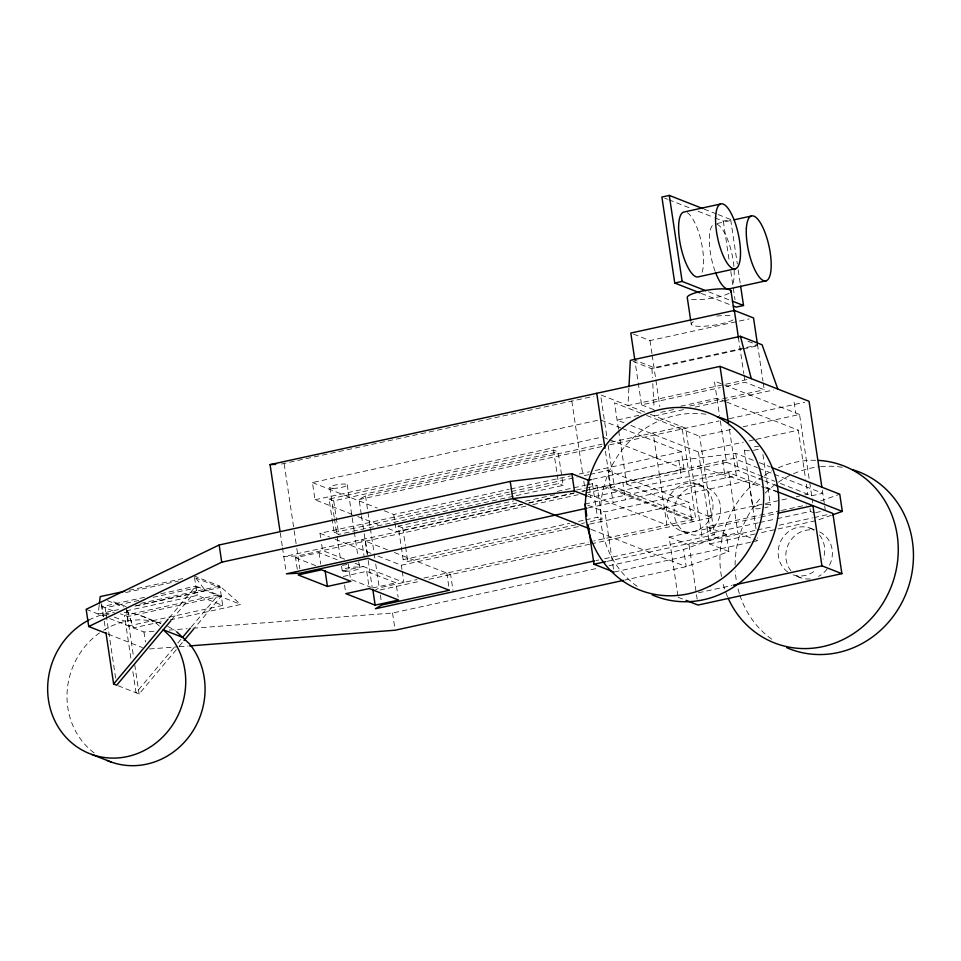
<?xml version="1.0" encoding="UTF-8"?>
<svg xmlns="http://www.w3.org/2000/svg" width="961" height="961" viewBox="0 0 961 961"><rect width="100%" height="100%" fill="white"/><g stroke="black" fill="none" stroke-linecap="round" stroke-linejoin="round"><path stroke-width="0.72" stroke-dasharray="4.8 3.6" d="M628.89 388.064L627.989 405.554L749.808 378.958M99.175 605.334L98.166 614.043L118.467 609.61M169.076 617.983L195.84 586.126L221.306 596.12L194.542 627.977M171.923 619.449L198.903 587.327L152.018 597.562M174.037 647.546L136.03 692.785L132.546 669.481M177.833 643.017L182.59 637.359M191.263 627.04L218.243 594.919L124.462 615.388L131.032 659.282M118.083 685.734L139.105 693.986L178.29 647.33M179.251 646.188L183.071 641.636M361.288 514.387L359.078 499.552L365.504 495.804L602.054 444.15M374.105 590.811L379.259 587.808L417.062 579.555M609.034 565.765L683.631 549.476L726.312 534.364L728.882 551.566L686.202 566.666L624.77 580.084M820.586 500.993L839.758 494.206M831.373 515.276L816.309 520.61L759.226 533.079M714.912 217.847L723.285 221.126L730.672 219.504L737.327 263.987M716.966 223.553L732.618 220.129M633.539 334.116L649.984 340.566L749.16 318.908M633.035 361.42L651.966 368.856L741.808 349.239M743.261 348.927L757.748 345.756M281.357 464.031L593.405 396.376M638.248 382.862L641.528 404.845L720.294 387.643M726.12 386.37L745.087 382.238L764.259 389.758L763.166 382.43M352.219 514.387L315.004 499.78L312.433 482.578L600.084 419.777L620.758 427.897M638.801 415.32L617.094 420.065L623.989 422.768M680.772 406.155L716.954 398.262L725.219 401.506M660.712 412.365L673.841 409.506M689.878 405.998L764.259 389.758M683.535 409.638L654.537 415.969L654.213 410.083M695.139 407.104L722.696 401.085M724.15 400.773L773.461 389.998M315.004 499.78L601.19 437.291M513.27 496.284L338.728 534.388L334.128 532.574L329.106 499.047L553.524 450.048L558.125 451.85L563.134 485.389L514.736 495.96M329.106 499.047L333.719 500.849L558.125 451.85M610.812 442.24L681.926 426.72L695.68 518.724L593.73 540.983M359.078 499.552L603.724 446.132M609.586 444.859L719.116 420.942M729.267 418.72L804.681 402.263M646.645 415.464L699.692 436.282L731.537 429.327M743.105 426.804L799.552 414.479L809.486 480.968M384.112 510.711L393.758 514.495L509.114 489.305M510.579 488.993L570.438 475.923M579.207 474.013L589.429 471.779M595.267 470.506L681.409 451.694L683.98 468.896L586.15 490.254M320.662 537.619L320.013 533.319L509.835 491.876M511.3 491.551L576.996 477.209M584.3 475.611L588.685 474.662M590.138 474.338L607.664 470.518L689.001 502.423L691.56 519.625L610.235 487.707L607.664 470.518M630.884 425.471L698.431 451.97L743.285 442.18M749.075 440.919L754.865 439.645M756.319 439.333L798.279 430.168L805.462 478.218M334.128 532.574L510.135 494.146M511.6 493.834L558.533 483.587L563.134 485.389M592.709 479.263L678.862 460.451L735.718 453.376L753.748 460.451M575.747 524.814L407.788 561.476L403.176 559.674L398.166 526.135L513.558 500.945M557.368 491.383L586.582 485.005M588.048 484.68L592.432 483.719L597.033 485.533L602.042 519.072L585.982 522.58M398.166 526.135L402.767 527.949L516.694 503.071M525.463 501.161L548.827 496.056M550.293 495.732L554.677 494.783M576.588 490.002L585.345 488.08M586.811 487.768L597.033 485.533M388.064 528.454L396.328 531.697L521.907 504.273M529.211 502.687L574.474 492.801M581.777 491.203L584.696 490.566M129.158 590.294L182.746 578.594M522.628 504.501L283.819 556.635L297.934 555.902L525.811 506.147M528.478 503.216L573.861 493.317M582.642 491.395L733.784 458.397L757.424 467.671M125.687 592.565L178.434 581.045M532.85 504.609L578.294 494.687M585.573 493.101L614.343 486.819L695.68 518.724M297.273 569.2L295.556 557.728L318.98 552.611L338.524 560.287M586.787 495.804L590.907 497.414L681.433 477.653L738.288 470.578L763.262 480.38M144.558 597.322L102.058 606.595L114.803 611.592M160.667 593.802L195.84 586.126M138.828 600.445L105.133 607.796L115.825 679.367M585.009 504.044L728.834 472.644L759.995 484.873M126.035 606.535L110.911 600.829M140.69 603.328L219.805 586.054L240.755 604.457L170.457 619.809M135.873 605.814L205.462 590.619L240.755 604.457M135.045 606.079L220.021 587.519L195.888 578.054M588.396 507.901L736.354 475.587L728.906 425.747M86.154 609.322L103.079 615.965L108.869 614.704M126.251 610.908L197.221 595.412L222.7 605.406L219.805 586.054L194.338 576.059M342.44 565.392L346.825 564.431M587.676 505.09L604.962 511.877L748.787 480.464L756.031 528.922M221.306 596.12L127.537 616.59L120.329 613.767M342.705 570.954L363.246 566.473M403.176 559.674L569.693 523.325M578.45 521.403L584.3 520.129M585.754 519.817L597.442 517.258L602.042 519.072M581.597 523.529L584.516 522.892M343.281 576.456L366.706 571.339L396.016 582.846L398.154 597.177M377.913 556.035L401.35 565.236L579.483 526.34M589.706 524.105L689.001 502.423M222.7 605.406L128.558 625.959L126.287 610.764M127.128 610.607L133.459 627.893L163.13 621.407M372.592 587.952L396.016 582.846M423.921 578.066L588.192 542.196M708.005 516.033L788.404 498.483M796.285 496.765L799.696 496.02M804.97 494.867L807.853 494.23L805.678 479.671M380.027 589.982L418.924 581.489M429.014 579.291L589.682 544.214M591.135 543.89L711.837 517.547L622.836 482.614L625.407 499.816M780.284 483.419L811.697 495.744L822.784 493.317L774.11 474.217M728.882 551.566L709.47 543.938L706.9 526.748L780.08 510.759M781.545 510.447L806.423 505.018M677.877 595.772L669.108 537.043L759.178 517.378M760.631 517.054L776.608 513.57M698.431 451.97L710.575 533.235L758.325 522.808M759.779 522.496L775.695 519.012M777.149 518.7L810.423 511.432L814.267 512.934M595.94 560.611L598.847 559.975M604.673 558.701L714.407 534.736L699.692 436.282M815.649 512.633L823.973 510.82M607.088 561.38L737.832 532.838L752.463 538.58M669.108 537.043L689.049 544.863L755.887 530.28M757.34 529.955L773.317 526.472M779.131 525.199L812.538 517.907M813.991 517.595L829.968 514.099M193.077 628.254L392.556 613.022L597.334 568.311M709.47 543.938L757.761 533.391M750.517 542.244L613.959 572.071L604.962 511.877M751.97 541.932L757.785 540.659L757.34 537.728M698.443 592.793L731.85 585.501M109.782 618.596L143.946 632.002L154.373 631.209M169.256 630.068L187.119 628.71M149.496 648.975L177.785 646.813M179.275 646.705L188.2 646.02M697.362 466.349L764.355 487.683M765.773 488.14L775.743 491.311M704.173 209.114L716.726 214.039M718.119 214.579L730.672 219.504M664.688 198.134L667.475 199.227M668.868 199.78L691.199 208.537M698.167 211.276L713.518 217.294M708.653 291.82L730.973 300.577M701.254 293.429L731.946 305.478M747.994 341.287L757.58 345.047L654.033 367.655L634.849 360.123L638.08 381.769M799.552 414.479L714.383 381.061L719.561 415.729M726.6 402.046L798.279 430.168M641.528 404.845L653.864 409.686M644.747 412.137L600.589 394.803L607.244 439.321M650.345 414.323L685.758 428.222L702.083 537.427M641.059 413.266L614.523 402.863L618.5 429.459M759.298 462.637L770.398 466.986M758.818 468.211L772.728 473.677M762.373 476.38L722.696 460.812L725.267 478.013M763.743 476.92L774.77 481.257M764.644 480.92L774.362 484.728M622.139 428.438L681.409 451.694M765.557 487.047L776.68 491.419M602.655 436.979L608.169 439.141M609.55 439.682L683.98 468.896M698.094 484.212L705.77 487.227M809.811 528.045L814.928 530.052M753.796 539.097L757.785 540.659M604.589 486.602L693.602 521.523M706.9 526.748L726.312 534.364M710.575 533.235L714.407 534.736M588.336 494.182L666.91 525.006L653.156 433.003M681.313 530.94L688.989 533.956M800.705 577.789L793.029 574.774A24.83 23.052 -68.6 0 0 816.045 569.753M591.159 529.379L686.202 566.666L683.631 549.476M678.106 597.237L683.415 599.328M312.433 482.578L377.217 508.009M357.732 516.55L379.787 525.199M387.511 549.812L361.624 539.65L364.195 556.851M394.406 552.515L450.625 574.57L452.979 590.342M320.013 533.319L329.659 537.103M335.173 539.265L372.4 553.872M344.639 559.17L322.584 550.521L321.515 543.349M355.114 563.278L403.92 582.426L402.203 570.966M295.556 557.728L316.493 565.945M351.654 579.735L371.198 587.411M107.476 600.625L123.573 606.944M141.567 615.941L160.907 623.521A73.589 68.315 -68.6 0 0 100.677 632.134M106.034 613.827L108.797 614.908M114.323 617.07L125.362 621.407M107.992 634.08L142.396 647.582M159.346 626.055L157.388 624.194A73.589 68.315 -68.6 0 0 124.053 612.397M196.044 578.306L205.462 590.619M127.429 610.535L133.459 627.893M822.352 490.35L824.502 504.777M824.718 506.219L825.355 510.519M809.703 482.446L811.697 495.744M812.117 498.603L812.766 502.903M794.11 402.227L795.708 412.978M810.003 508.561L810.423 511.432M757.472 344.338L762.974 381.109M738.216 269.921L740.426 284.744M762.914 454.433L770.494 505.222M723.285 221.126L729.483 262.641M730.816 271.531L735.021 299.7M738.396 337.515L743.79 373.577M743.994 374.91L745.087 382.238M744.355 450.012L753.04 508.057M735.718 453.376L738.288 470.578M728.834 472.644L737.832 532.838M720.342 420.954L726.528 462.325L626.668 484.128L618.62 430.252M690.851 321.515L691.295 324.482M678.862 460.451L681.433 477.653M689.049 544.863L697.169 599.196M649.984 340.566L651.954 353.756M652.171 355.222L659.847 406.599M608.133 445.267L614.343 486.819M605.406 451.177L613.082 502.507M592.432 483.719L597.442 517.258M589.405 487.383L590.907 497.414M571.831 401.085L582.919 475.287M583.808 481.221L584.913 488.644M553.524 450.048L558.533 483.587M446.793 573.068L449.364 590.27M402.767 527.949L405.386 545.44M405.602 546.905L407.788 561.476M393.758 514.495L396.328 531.697M401.35 565.236L401.986 569.525M392.556 613.022L394.911 628.794M365.504 495.804L370.165 526.964M370.393 528.454L373.937 552.191M374.153 553.68L374.826 558.137M375.715 564.071L379.259 587.808M380.328 594.979L381.829 605.01M365.456 541.151L367.811 556.924M361.516 515.877L363.955 532.202M364.171 533.679L367.282 554.461M368.171 560.395L372.159 587.111M366.706 571.339L369.276 588.54M347.257 484.764L354.116 530.7M354.345 532.178L357.888 555.89M358.765 561.813L359.654 567.747M348.29 564.119L350.429 578.45M333.719 500.849L338.728 534.388M344.567 585.057L345.852 593.658M329.791 487.599L334.212 517.234M334.44 518.724L336.879 535.025M337.095 536.502L340.638 560.215M341.527 566.137L342.188 570.582M318.98 552.611L320.698 564.083M284.18 463.887L293.934 529.187M294.162 530.664L296.601 546.989M296.817 548.479L299.856 568.792M280.276 532.887L282.27 546.244M282.486 547.734L286.174 572.408M194.542 577.441L197.221 595.412M143.946 632.002L145.447 642.032M126.251 607.989L133.651 657.48M134.732 664.784L139.105 693.986M101.638 603.736L104.028 619.737M104.244 621.202L105.554 629.96M101.434 604.913L103.079 615.965M651.966 368.856L652.447 377.685M652.771 383.583L654.129 408.605M758.181 449.292A8.865 1.742 -8.5 0 1 751.646 450.541M749.448 450.721A8.865 1.742 -8.5 0 1 746.325 448.451M754.541 446.661A8.865 1.742 -8.5 0 1 758.673 446.445M765.412 504.525A8.865 1.742 -8.5 0 1 770.53 505.45A8.865 1.742 -8.5 0 1 764.836 507.84M760.319 508.585A8.865 1.742 -8.5 0 1 753.004 507.84A8.865 1.742 -8.5 0 1 760.932 505.018M167.755 626.416A73.589 68.315 -68.6 0 1 175.503 630.933M94.142 752.895A73.589 68.315 -68.6 0 1 99.476 632.963M88.736 620.109A73.589 68.315 -68.6 0 1 114.323 612.553M637.155 586.366A95.043 88.232 -68.6 0 1 608.493 473.076A95.043 88.232 -68.6 0 1 709.266 414.78M819.553 535.025A24.83 23.052 -68.6 0 1 823.145 559.098M787.696 571.987A24.83 23.052 -68.6 0 1 782.254 538.484A24.83 23.052 -68.6 0 1 814.147 530.16M819.709 531.986A24.83 23.052 -68.6 0 1 827.914 567.903M827.169 568.948A24.83 23.052 -68.6 0 1 818.52 576.384M810.267 578.894A24.83 23.052 -68.6 0 1 795.372 575.002M790.963 570.81A24.83 23.052 -68.6 0 1 789.257 542.605A24.83 23.052 -68.6 0 1 813.979 530.148M727.561 596.865A95.043 88.232 -68.6 0 1 722.636 582.066M721.459 576.468A95.043 88.232 -68.6 0 1 763.238 476.212M764.427 475.407A95.043 88.232 -68.6 0 1 771.743 471.022M778.374 467.779A95.043 88.232 -68.6 0 1 815.709 460.283M771.731 639.173A95.043 88.232 -68.6 0 1 739.778 594.907M739.345 593.55A95.043 88.232 -68.6 0 1 737.495 586.63M736.186 579.615A95.043 88.232 -68.6 0 1 735.285 571.05M735.117 565.236A95.043 88.232 -68.6 0 1 761.172 497.317M765.172 493.125A95.043 88.232 -68.6 0 1 777.257 482.999M778.434 482.17A95.043 88.232 -68.6 0 1 792.2 474.35M793.558 473.737A95.043 88.232 -68.6 0 1 819.192 466.77M820.658 466.614A95.043 88.232 -68.6 0 1 843.842 467.587M729.099 293.225A22.163 4.349 -8.5 0 1 691.283 299.376M733.075 319.881A22.163 4.349 -8.5 0 1 701.494 326.32A22.163 4.349 -8.5 0 1 696.208 320.566M716.75 316.073A22.163 4.349 -8.5 0 1 730.985 315.809M687.271 212.705A33.251 10.511 77.7 0 1 700.941 240.454A33.251 10.511 77.7 0 1 701.614 273.453M715.092 271.278A33.251 10.511 77.7 0 1 714.119 224.165M716.942 224.237A33.251 10.511 77.7 0 1 731.285 251.097A33.251 10.511 77.7 0 1 732.306 285.489M345.335 571.314A8.865 1.742 -8.5 0 0 359.57 568.215A8.865 1.742 -8.5 0 0 347.858 567.963A8.865 1.742 -8.5 0 0 345.335 571.314M332.938 488.332A8.865 1.742 -8.5 0 0 347.173 485.233A8.865 1.742 -8.5 0 0 335.449 484.981A8.865 1.742 -8.5 0 0 332.938 488.332M706.815 532.55A24.83 23.052 -68.6 0 0 711.104 490.014A24.83 23.052 -68.6 0 0 674.214 509.21A24.83 23.052 -68.6 0 0 706.815 532.55M699.14 529.535A24.83 23.052 -68.6 0 0 703.428 486.999A24.83 23.052 -68.6 0 0 666.55 506.195A24.83 23.052 -68.6 0 0 699.14 529.535"/><path stroke-width="1.44" d="M628.975 386.598L630.332 360.363L740.463 336.314L762.097 344.807L777.809 389.049M99.343 603.88L100.184 596.613L124.81 591.243M170.962 620.602L116.701 685.193L113.626 683.992L168.115 619.124M190.29 628.182L182.59 637.359L163.25 629.779L170.433 636.614A73.589 68.315 -68.6 0 1 155.189 743.586A73.589 68.315 -68.6 0 1 56.243 723.597A73.589 68.315 -68.6 0 1 88.736 620.109M184.031 640.506L193.593 629.119M591.255 479.587L588.336 480.224L571.879 473.761L510.231 481.437L219.156 544.983L86.154 609.322L88.724 626.524L106.611 633.539M88.724 626.524L221.727 562.185L512.802 498.627L574.45 490.963L586.787 495.804M832.743 514.796L842.329 511.408L839.758 494.206L771.791 467.539M702.779 208.561L669.3 195.419L661.901 197.041L674.754 283.027L699.86 292.889M720.414 204.056L683.427 212.129A33.251 10.511 77.7 0 0 681.193 248.431A33.251 10.511 77.7 0 0 698.695 276.756L735.682 268.684M734.036 219.817L751.106 216.093M674.754 283.027L682.142 281.417L705.867 290.727M766.373 280.732L729.387 288.805A33.251 10.511 77.7 0 1 715.561 272.528M740.643 286.234L743.526 305.502L736.138 307.112L733.339 306.018M757.256 342.873L753.532 317.959L734.348 310.427L630.8 333.047L634.74 359.414M280.047 531.409L270.065 464.631L720.029 366.381L809.042 401.302L821.907 487.383M586.943 508.213L286.39 573.837L300.505 573.092L368.027 558.353L449.364 590.27L381.829 605.01L375.391 608.757L594.487 560.924M327.437 586.426L350.861 581.309L321.551 569.813L298.126 574.93L327.437 586.426L325.082 570.666M778.062 513.246L812.934 505.642L821.931 565.837L841.872 573.657L832.875 513.462L776.68 491.419M375.162 605.154L398.587 600.036L369.276 588.54L345.852 593.658L375.162 605.154L372.808 589.393M588.084 524.598L594.006 564.239L605.634 561.704M623.305 580.408L395.127 630.224L189.689 645.9M733.303 585.177L821.931 565.837M841.872 573.657L698.046 605.058L686.082 600.361M270.065 464.631L275.711 464.331M732.366 301.117L743.526 305.502M775.743 485.281L842.329 511.408M589.766 528.826L512.802 498.627L510.231 481.437M594.006 564.239L613.959 572.071M91.836 754.445L111.164 762.037M176.728 631.785L189.773 644.194A73.589 68.315 -68.6 0 1 190.458 734.684A73.589 68.315 -68.6 0 1 107.019 760.403M740.463 336.314L751.262 378.634M734.348 310.427L738.516 338.272M730.973 290.715L734.072 311.448M720.029 366.381L728.462 422.78M690.623 320.037L687.307 297.826A22.163 4.349 -8.5 0 1 709.915 289.766A22.163 4.349 -8.5 0 1 730.768 291.892M669.3 195.419L682.142 281.417M596.757 393.301L604.962 448.21M588.336 480.224L588.973 484.524M585.009 504.044L586.763 515.793M571.879 473.761L574.45 490.963M219.156 544.983L221.727 562.185M105.986 632.879L113.626 683.992M717.735 416.798A95.043 88.232 -68.6 0 1 772.62 537.74A95.043 88.232 -68.6 0 1 652.243 594.919M818.592 460.403A95.043 88.232 -68.6 0 1 881.549 605.37A95.043 88.232 -68.6 0 1 728.162 598.222M852.311 469.605A95.043 88.232 -68.6 0 1 907.208 590.547A95.043 88.232 -68.6 0 1 786.819 647.726M710.623 585.681A95.043 88.232 -68.6 0 0 727.069 422.84A95.043 88.232 -68.6 0 0 585.85 496.344A95.043 88.232 -68.6 0 0 710.623 585.681M715.669 216.333A33.251 10.511 77.7 0 0 732.871 268.612A33.251 10.511 77.7 0 0 735.609 224.153A33.251 10.511 77.7 0 0 715.669 216.333M746.361 228.37A33.251 10.511 77.7 0 0 763.563 280.66A33.251 10.511 77.7 0 0 766.301 236.202A33.251 10.511 77.7 0 0 746.361 228.37"/></g></svg>
